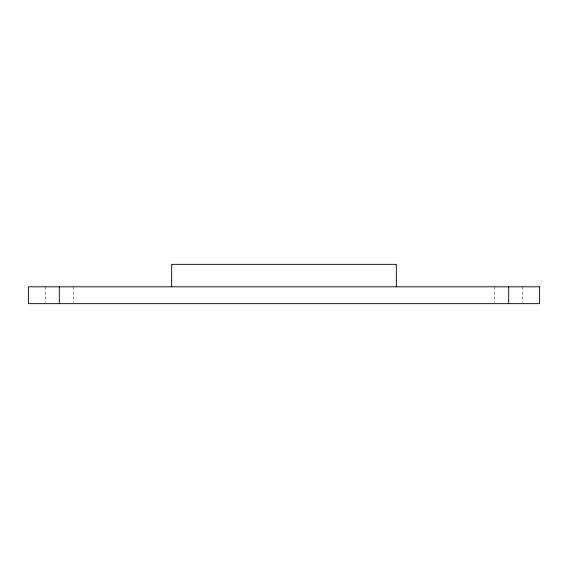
<?xml version="1.0" encoding="UTF-8"?>
<svg xmlns="http://www.w3.org/2000/svg" width="568" height="568" viewBox="0 0 568 568"><rect width="100%" height="100%" fill="white"/><g stroke="black" fill="none" stroke-linecap="round" stroke-linejoin="round"><path stroke-width="0.43" stroke-dasharray="2.84 2.13" d="M522.745 286.812L522.745 302.772M494.657 286.812L494.657 302.772M73.343 286.812L73.343 302.772M45.255 286.812L45.255 302.772"/><path stroke-width="0.85" d="M508.701 286.812L508.701 303.66M396.35 286.812L396.35 264.34L171.65 264.34L171.65 286.812M59.299 286.812L59.299 303.66M539.6 286.812L28.4 286.812L28.4 303.66L539.6 303.66L539.6 286.812"/></g></svg>
